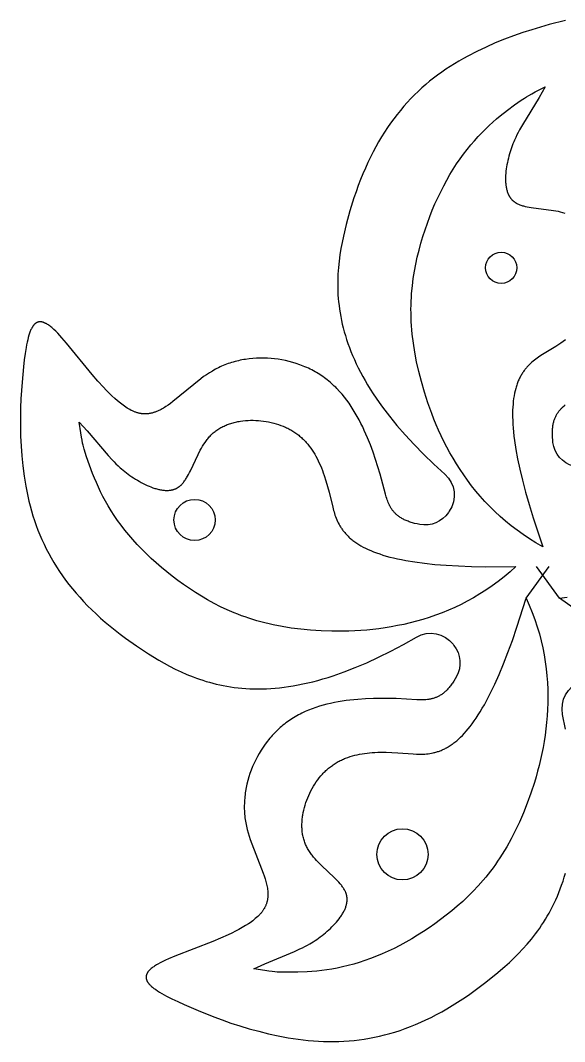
# Model space of a CAD drawing. Extents: x -221 to 104, y -309 to -96.
# Drawn here: x -10.23 to -0.62, y -113.74 to -95.7 of the extents above; entities that cross this region are included whole.
import ezdxf

# ---------------------------------------------------------------- set-up
doc = ezdxf.new("R2010")
doc.units = 0
doc.layers.add('FLOWERS', color=7, linetype='CONTINUOUS')

msp = doc.modelspace()

# ---------------------------------------------------------------- linework, layer by layer
at = {"layer": 'FLOWERS'}
for p, q in [((-1.294, -105.902), (-0.888, -105.343)), ((-0.706, -105.902), (-1.112, -105.343))]:
    msp.add_line(p, q, dxfattribs=at)
for points in [[(-0.598, -95.696), (-0.887, -95.77), (-1.039, -95.813), (-1.195, -95.86), (-1.354, -95.912), (-1.515, -95.968), (-1.677, -96.029), (-1.84, -96.095), (-2.002, -96.167), (-2.164, -96.243), (-2.324, -96.326), (-2.403, -96.369), (-2.481, -96.414), (-2.558, -96.461), (-2.634, -96.508), (-2.71, -96.558), (-2.784, -96.609), (-2.857, -96.662), (-2.928, -96.716), (-2.998, -96.772), (-3.068, -96.829), (-3.135, -96.889), (-3.202, -96.95), (-3.267, -97.013), (-3.331, -97.078), (-3.393, -97.145), (-3.455, -97.214), (-3.515, -97.285), (-3.574, -97.358), (-3.631, -97.433), (-3.687, -97.51), (-3.742, -97.589), (-3.795, -97.67), (-3.848, -97.754), (-3.899, -97.84), (-3.948, -97.928), (-3.996, -98.019), (-4.043, -98.112), (-4.089, -98.207), (-4.133, -98.305), (-4.176, -98.405), (-4.218, -98.508), (-4.258, -98.614), (-4.297, -98.722), (-4.335, -98.833), (-4.406, -99.062), (-4.472, -99.303), (-4.521, -99.51), (-4.544, -99.617), (-4.564, -99.725), (-4.582, -99.836), (-4.597, -99.948), (-4.609, -100.063), (-4.617, -100.18), (-4.62, -100.239), (-4.622, -100.299), (-4.622, -100.359), (-4.621, -100.42), (-4.62, -100.482), (-4.617, -100.544), (-4.612, -100.607), (-4.606, -100.67), (-4.599, -100.734), (-4.591, -100.798), (-4.581, -100.863), (-4.569, -100.928), (-4.556, -100.995), (-4.542, -101.061), (-4.525, -101.129), (-4.507, -101.197), (-4.487, -101.265), (-4.465, -101.334), (-4.442, -101.404), (-4.416, -101.474), (-4.389, -101.545), (-4.359, -101.617), (-4.328, -101.689), (-4.294, -101.762), (-4.259, -101.836), (-4.221, -101.91), (-4.18, -101.985), (-4.138, -102.06), (-4.093, -102.137), (-4.046, -102.213), (-3.996, -102.291), (-3.944, -102.369), (-3.889, -102.448), (-3.832, -102.527), (-3.709, -102.688), (-3.575, -102.852), (-3.43, -103.019), (-3.274, -103.188), (-3.105, -103.36), (-2.924, -103.535), (-2.73, -103.713, -0.376728), (-2.651, -104.368, 0.002979), (-2.664, -104.388, -0.301409), (-3.174, -104.602), (-3.22, -104.592), (-3.263, -104.582), (-3.284, -104.576), (-3.304, -104.57), (-3.324, -104.564), (-3.343, -104.558), (-3.362, -104.552), (-3.38, -104.545), (-3.397, -104.538), (-3.414, -104.531), (-3.43, -104.524), (-3.446, -104.517), (-3.461, -104.509), (-3.476, -104.501), (-3.49, -104.493), (-3.504, -104.485), (-3.517, -104.476), (-3.53, -104.468), (-3.542, -104.459), (-3.554, -104.45), (-3.566, -104.441), (-3.577, -104.432), (-3.588, -104.423), (-3.598, -104.413), (-3.608, -104.403), (-3.618, -104.393), (-3.627, -104.383), (-3.636, -104.373), (-3.644, -104.363), (-3.652, -104.352), (-3.66, -104.341), (-3.668, -104.331), (-3.675, -104.32), (-3.682, -104.309), (-3.689, -104.297), (-3.695, -104.286), (-3.702, -104.275), (-3.708, -104.263), (-3.713, -104.251), (-3.719, -104.239), (-3.729, -104.215), (-3.739, -104.191), (-3.748, -104.166), (-3.757, -104.141), (-3.765, -104.115), (-3.78, -104.063), (-3.874, -103.71), (-3.911, -103.583), (-3.952, -103.455), (-3.996, -103.326), (-4.044, -103.196), (-4.096, -103.068), (-4.152, -102.94), (-4.181, -102.877), (-4.212, -102.815), (-4.244, -102.754), (-4.277, -102.693), (-4.311, -102.633), (-4.347, -102.575), (-4.384, -102.517), (-4.422, -102.461), (-4.462, -102.406), (-4.503, -102.353), (-4.545, -102.301), (-4.589, -102.25), (-4.635, -102.202), (-4.658, -102.178), (-4.682, -102.155), (-4.706, -102.133), (-4.73, -102.11), (-4.755, -102.089), (-4.78, -102.068), (-4.806, -102.047), (-4.832, -102.027), (-4.858, -102.008), (-4.885, -101.989), (-4.912, -101.97), (-4.939, -101.952), (-4.967, -101.935), (-4.995, -101.918), (-5.023, -101.902), (-5.052, -101.886), (-5.081, -101.871), (-5.11, -101.856), (-5.14, -101.842), (-5.17, -101.828), (-5.2, -101.815), (-5.23, -101.802), (-5.26, -101.79), (-5.291, -101.779), (-5.353, -101.757), (-5.416, -101.738), (-5.479, -101.721), (-5.542, -101.706), (-5.607, -101.693), (-5.671, -101.683), (-5.736, -101.674), (-5.8, -101.668), (-5.865, -101.664), (-5.93, -101.662), (-5.995, -101.662), (-6.059, -101.664), (-6.124, -101.668), (-6.187, -101.675), (-6.251, -101.684), (-6.282, -101.689), (-6.313, -101.695), (-6.344, -101.701), (-6.375, -101.708), (-6.406, -101.715), (-6.436, -101.723), (-6.467, -101.731), (-6.497, -101.74), (-6.527, -101.75), (-6.556, -101.76), (-6.586, -101.771), (-6.615, -101.782), (-6.643, -101.793), (-6.672, -101.806), (-6.7, -101.818), (-6.728, -101.832), (-6.756, -101.846), (-6.783, -101.86), (-6.81, -101.875), (-6.836, -101.89), (-6.889, -101.922), (-6.94, -101.956), (-6.99, -101.99), (-7.039, -102.026), (-7.532, -102.43), (-7.574, -102.462), (-7.616, -102.492), (-7.658, -102.52), (-7.679, -102.533), (-7.699, -102.546), (-7.72, -102.558), (-7.741, -102.569), (-7.762, -102.58), (-7.783, -102.59), (-7.804, -102.599), (-7.825, -102.608), (-7.846, -102.616), (-7.857, -102.62), (-7.868, -102.623), (-7.878, -102.626), (-7.889, -102.629), (-7.9, -102.632), (-7.91, -102.635), (-7.921, -102.637), (-7.932, -102.639), (-7.942, -102.641), (-7.953, -102.643), (-7.964, -102.645), (-7.975, -102.646), (-7.986, -102.647), (-7.996, -102.648), (-8.007, -102.648), (-8.018, -102.648), (-8.029, -102.648), (-8.04, -102.648), (-8.051, -102.648), (-8.062, -102.647), (-8.073, -102.646), (-8.085, -102.644), (-8.096, -102.643), (-8.107, -102.641), (-8.118, -102.639), (-8.13, -102.637), (-8.141, -102.634), (-8.152, -102.631), (-8.164, -102.628), (-8.175, -102.624), (-8.187, -102.62), (-8.198, -102.616), (-8.21, -102.611), (-8.221, -102.607), (-8.233, -102.602), (-8.245, -102.596), (-8.268, -102.585), (-8.292, -102.572), (-8.316, -102.559), (-8.34, -102.544), (-8.364, -102.529), (-8.388, -102.512), (-8.412, -102.495), (-8.437, -102.477), (-8.461, -102.458), (-8.51, -102.417), (-8.56, -102.374), (-8.609, -102.328), (-8.659, -102.279), (-8.709, -102.229), (-8.759, -102.176), (-8.858, -102.067), (-8.956, -101.953), (-9.411, -101.399), (-9.492, -101.305), (-9.53, -101.263), (-9.567, -101.223), (-9.603, -101.186), (-9.637, -101.154), (-9.654, -101.138), (-9.67, -101.124), (-9.686, -101.111), (-9.701, -101.099), (-9.717, -101.088), (-9.731, -101.077), (-9.746, -101.068), (-9.753, -101.063), (-9.76, -101.059), (-9.767, -101.055), (-9.774, -101.051), (-9.781, -101.048), (-9.787, -101.045), (-9.794, -101.042), (-9.8, -101.039), (-9.807, -101.036), (-9.813, -101.034), (-9.82, -101.031), (-9.826, -101.029), (-9.832, -101.028), (-9.838, -101.026), (-9.844, -101.025), (-9.85, -101.024), (-9.856, -101.023), (-9.862, -101.022), (-9.864, -101.022), (-9.867, -101.022), (-9.87, -101.021), (-9.873, -101.021), (-9.876, -101.021), (-9.878, -101.021), (-9.881, -101.021), (-9.884, -101.021), (-9.887, -101.022), (-9.889, -101.022), (-9.892, -101.022), (-9.895, -101.022), (-9.897, -101.023), (-9.9, -101.023), (-9.903, -101.024), (-9.905, -101.024), (-9.908, -101.025), (-9.91, -101.025), (-9.913, -101.026), (-9.915, -101.027), (-9.918, -101.027), (-9.92, -101.028), (-9.923, -101.029), (-9.925, -101.03), (-9.928, -101.031), (-9.93, -101.032), (-9.933, -101.033), (-9.935, -101.034), (-9.937, -101.035), (-9.94, -101.036), (-9.942, -101.038), (-9.944, -101.039), (-9.947, -101.04), (-9.949, -101.042), (-9.951, -101.043), (-9.954, -101.045), (-9.956, -101.046), (-9.958, -101.048), (-9.963, -101.051), (-9.967, -101.055), (-9.971, -101.059), (-9.976, -101.063), (-9.98, -101.067), (-9.984, -101.071), (-9.988, -101.076), (-9.992, -101.08), (-9.996, -101.085), (-10, -101.09), (-10.004, -101.096), (-10.008, -101.101), (-10.011, -101.107), (-10.015, -101.113), (-10.019, -101.119), (-10.022, -101.125), (-10.026, -101.131), (-10.033, -101.144), (-10.04, -101.158), (-10.046, -101.173), (-10.053, -101.189), (-10.059, -101.205), (-10.065, -101.222), (-10.071, -101.239), (-10.077, -101.257), (-10.088, -101.296), (-10.098, -101.337), (-10.108, -101.38), (-10.117, -101.427), (-10.126, -101.475), (-10.142, -101.58), (-10.158, -101.694), (-10.172, -101.816), (-10.197, -102.086), (-10.216, -102.384), (-10.223, -102.542), (-10.226, -102.705), (-10.226, -102.872), (-10.222, -103.042), (-10.214, -103.215), (-10.201, -103.391), (-10.184, -103.567), (-10.161, -103.745), (-10.132, -103.922), (-10.115, -104.011), (-10.096, -104.099), (-10.076, -104.187), (-10.054, -104.274), (-10.03, -104.361), (-10.005, -104.447), (-9.977, -104.533), (-9.948, -104.618), (-9.916, -104.702), (-9.883, -104.785), (-9.847, -104.868), (-9.809, -104.95), (-9.769, -105.032), (-9.727, -105.112), (-9.683, -105.193), (-9.637, -105.272), (-9.588, -105.351), (-9.537, -105.43), (-9.483, -105.507), (-9.427, -105.585), (-9.369, -105.661), (-9.308, -105.737), (-9.244, -105.813), (-9.178, -105.888), (-9.11, -105.962), (-9.039, -106.036), (-8.965, -106.109), (-8.888, -106.182), (-8.809, -106.255), (-8.727, -106.327), (-8.641, -106.398), (-8.554, -106.469), (-8.463, -106.539), (-8.369, -106.609), (-8.173, -106.748), (-7.964, -106.885), (-7.782, -106.996), (-7.688, -107.05), (-7.591, -107.103), (-7.492, -107.155), (-7.389, -107.204), (-7.284, -107.25), (-7.175, -107.294), (-7.119, -107.315), (-7.063, -107.335), (-7.006, -107.354), (-6.948, -107.373), (-6.889, -107.39), (-6.829, -107.406), (-6.768, -107.421), (-6.706, -107.436), (-6.643, -107.449), (-6.579, -107.46), (-6.514, -107.471), (-6.448, -107.48), (-6.381, -107.488), (-6.313, -107.495), (-6.244, -107.5), (-6.174, -107.504), (-6.103, -107.506), (-6.03, -107.507), (-5.957, -107.506), (-5.882, -107.503), (-5.806, -107.499), (-5.728, -107.493), (-5.65, -107.486), (-5.57, -107.476), (-5.489, -107.465), (-5.407, -107.452), (-5.323, -107.437), (-5.238, -107.419), (-5.152, -107.4), (-5.064, -107.379), (-4.975, -107.356), (-4.885, -107.33), (-4.793, -107.303), (-4.7, -107.273), (-4.509, -107.206), (-4.312, -107.129), (-4.109, -107.043), (-3.899, -106.946), (-3.683, -106.839), (-3.461, -106.721), (-3.232, -106.591, -0.376728), (-2.584, -106.718, 0.002979), (-2.569, -106.737, -0.301409), (-2.524, -107.288), (-2.547, -107.329), (-2.57, -107.367), (-2.582, -107.385), (-2.594, -107.403), (-2.606, -107.419), (-2.617, -107.436), (-2.629, -107.451), (-2.641, -107.466), (-2.653, -107.481), (-2.665, -107.494), (-2.677, -107.508), (-2.689, -107.52), (-2.701, -107.532), (-2.713, -107.544), (-2.725, -107.555), (-2.737, -107.566), (-2.749, -107.576), (-2.761, -107.585), (-2.773, -107.594), (-2.785, -107.603), (-2.797, -107.611), (-2.81, -107.619), (-2.822, -107.626), (-2.834, -107.633), (-2.847, -107.64), (-2.859, -107.646), (-2.871, -107.651), (-2.884, -107.657), (-2.896, -107.661), (-2.909, -107.666), (-2.921, -107.67), (-2.934, -107.674), (-2.947, -107.678), (-2.959, -107.681), (-2.972, -107.684), (-2.985, -107.687), (-2.998, -107.689), (-3.011, -107.691), (-3.024, -107.693), (-3.037, -107.694), (-3.063, -107.697), (-3.089, -107.699), (-3.115, -107.7), (-3.142, -107.7), (-3.169, -107.7), (-3.223, -107.698), (-3.588, -107.678), (-3.72, -107.675), (-3.855, -107.674), (-3.991, -107.676), (-4.129, -107.681), (-4.268, -107.691), (-4.406, -107.704), (-4.475, -107.713), (-4.544, -107.723), (-4.612, -107.735), (-4.68, -107.747), (-4.747, -107.762), (-4.814, -107.778), (-4.88, -107.795), (-4.945, -107.814), (-5.01, -107.835), (-5.073, -107.857), (-5.136, -107.882), (-5.197, -107.908), (-5.257, -107.936), (-5.287, -107.951), (-5.316, -107.966), (-5.345, -107.982), (-5.374, -107.998), (-5.402, -108.015), (-5.43, -108.033), (-5.457, -108.051), (-5.485, -108.069), (-5.511, -108.088), (-5.538, -108.108), (-5.563, -108.128), (-5.589, -108.148), (-5.614, -108.169), (-5.639, -108.191), (-5.663, -108.213), (-5.687, -108.235), (-5.71, -108.258), (-5.733, -108.281), (-5.756, -108.305), (-5.778, -108.329), (-5.8, -108.354), (-5.821, -108.378), (-5.842, -108.404), (-5.863, -108.429), (-5.902, -108.482), (-5.94, -108.535), (-5.975, -108.59), (-6.009, -108.646), (-6.041, -108.703), (-6.071, -108.761), (-6.1, -108.82), (-6.126, -108.879), (-6.15, -108.94), (-6.172, -109.001), (-6.192, -109.062), (-6.209, -109.125), (-6.225, -109.187), (-6.238, -109.25), (-6.25, -109.312), (-6.254, -109.344), (-6.259, -109.375), (-6.262, -109.407), (-6.265, -109.438), (-6.268, -109.47), (-6.27, -109.501), (-6.271, -109.533), (-6.272, -109.564), (-6.272, -109.596), (-6.272, -109.627), (-6.271, -109.658), (-6.269, -109.689), (-6.267, -109.72), (-6.264, -109.751), (-6.26, -109.782), (-6.256, -109.812), (-6.252, -109.843), (-6.246, -109.873), (-6.241, -109.903), (-6.234, -109.933), (-6.22, -109.993), (-6.204, -110.052), (-6.186, -110.11), (-6.167, -110.168), (-5.936, -110.761), (-5.919, -110.811), (-5.903, -110.861), (-5.889, -110.909), (-5.883, -110.933), (-5.878, -110.957), (-5.872, -110.98), (-5.868, -111.004), (-5.864, -111.027), (-5.861, -111.05), (-5.859, -111.073), (-5.857, -111.096), (-5.856, -111.118), (-5.856, -111.13), (-5.856, -111.141), (-5.856, -111.152), (-5.856, -111.163), (-5.857, -111.174), (-5.858, -111.185), (-5.859, -111.196), (-5.86, -111.207), (-5.862, -111.217), (-5.863, -111.228), (-5.865, -111.239), (-5.867, -111.25), (-5.87, -111.26), (-5.872, -111.271), (-5.875, -111.281), (-5.878, -111.292), (-5.882, -111.302), (-5.885, -111.313), (-5.889, -111.323), (-5.893, -111.333), (-5.898, -111.343), (-5.903, -111.354), (-5.907, -111.364), (-5.913, -111.374), (-5.918, -111.384), (-5.924, -111.394), (-5.93, -111.404), (-5.936, -111.414), (-5.943, -111.424), (-5.95, -111.433), (-5.957, -111.443), (-5.965, -111.453), (-5.973, -111.462), (-5.981, -111.472), (-5.989, -111.482), (-5.998, -111.491), (-6.016, -111.51), (-6.035, -111.529), (-6.056, -111.547), (-6.077, -111.565), (-6.099, -111.583), (-6.122, -111.601), (-6.146, -111.619), (-6.171, -111.637), (-6.197, -111.654), (-6.25, -111.688), (-6.307, -111.722), (-6.366, -111.755), (-6.428, -111.787), (-6.491, -111.819), (-6.556, -111.85), (-6.691, -111.91), (-6.829, -111.968), (-7.497, -112.23), (-7.611, -112.278), (-7.663, -112.301), (-7.713, -112.324), (-7.758, -112.347), (-7.8, -112.37), (-7.82, -112.381), (-7.838, -112.392), (-7.856, -112.403), (-7.872, -112.414), (-7.888, -112.425), (-7.902, -112.436), (-7.916, -112.446), (-7.922, -112.452), (-7.928, -112.457), (-7.934, -112.463), (-7.94, -112.468), (-7.945, -112.473), (-7.95, -112.479), (-7.955, -112.484), (-7.96, -112.489), (-7.965, -112.495), (-7.969, -112.5), (-7.973, -112.505), (-7.977, -112.511), (-7.98, -112.516), (-7.984, -112.521), (-7.987, -112.526), (-7.99, -112.532), (-7.992, -112.537), (-7.995, -112.542), (-7.996, -112.545), (-7.997, -112.548), (-7.998, -112.55), (-7.999, -112.553), (-8, -112.555), (-8.001, -112.558), (-8.001, -112.561), (-8.002, -112.563), (-8.003, -112.566), (-8.004, -112.569), (-8.004, -112.571), (-8.005, -112.574), (-8.005, -112.577), (-8.006, -112.579), (-8.006, -112.582), (-8.006, -112.584), (-8.007, -112.587), (-8.007, -112.59), (-8.007, -112.592), (-8.007, -112.595), (-8.007, -112.598), (-8.007, -112.6), (-8.007, -112.603), (-8.007, -112.605), (-8.007, -112.608), (-8.007, -112.611), (-8.006, -112.613), (-8.006, -112.616), (-8.006, -112.619), (-8.005, -112.621), (-8.005, -112.624), (-8.004, -112.626), (-8.004, -112.629), (-8.003, -112.632), (-8.002, -112.634), (-8.001, -112.637), (-8.001, -112.64), (-8, -112.642), (-7.998, -112.647), (-7.996, -112.653), (-7.994, -112.658), (-7.991, -112.663), (-7.989, -112.669), (-7.986, -112.674), (-7.983, -112.679), (-7.98, -112.684), (-7.976, -112.69), (-7.973, -112.695), (-7.969, -112.7), (-7.965, -112.706), (-7.96, -112.711), (-7.956, -112.716), (-7.951, -112.722), (-7.947, -112.727), (-7.942, -112.732), (-7.931, -112.743), (-7.92, -112.754), (-7.908, -112.765), (-7.895, -112.776), (-7.882, -112.786), (-7.868, -112.797), (-7.853, -112.808), (-7.837, -112.819), (-7.804, -112.842), (-7.768, -112.864), (-7.73, -112.887), (-7.689, -112.91), (-7.645, -112.934), (-7.551, -112.982), (-7.447, -113.031), (-7.335, -113.083), (-7.086, -113.19), (-6.809, -113.301), (-6.661, -113.355), (-6.507, -113.409), (-6.348, -113.46), (-6.185, -113.509), (-6.018, -113.555), (-5.847, -113.598), (-5.674, -113.635), (-5.498, -113.668), (-5.32, -113.695), (-5.231, -113.707), (-5.141, -113.716), (-5.051, -113.724), (-4.961, -113.73), (-4.871, -113.735), (-4.781, -113.737), (-4.692, -113.737), (-4.602, -113.735), (-4.512, -113.731), (-4.422, -113.725), (-4.332, -113.717), (-4.243, -113.706), (-4.153, -113.694), (-4.063, -113.679), (-3.973, -113.661), (-3.883, -113.642), (-3.793, -113.62), (-3.702, -113.595), (-3.612, -113.568), (-3.521, -113.539), (-3.43, -113.507), (-3.339, -113.473), (-3.248, -113.436), (-3.156, -113.396), (-3.064, -113.354), (-2.972, -113.309), (-2.879, -113.261), (-2.786, -113.211), (-2.693, -113.158), (-2.599, -113.102), (-2.505, -113.043), (-2.41, -112.981), (-2.315, -112.917), (-2.22, -112.849), (-2.027, -112.705), (-1.832, -112.549), (-1.67, -112.411), (-1.59, -112.338), (-1.509, -112.262), (-1.43, -112.183), (-1.352, -112.101), (-1.274, -112.015), (-1.199, -111.926), (-1.162, -111.879), (-1.126, -111.832), (-1.09, -111.783), (-1.054, -111.733), (-1.02, -111.683), (-0.986, -111.631), (-0.952, -111.577), (-0.92, -111.523), (-0.888, -111.467), (-0.857, -111.41), (-0.827, -111.352), (-0.798, -111.292), (-0.77, -111.231), (-0.742, -111.168), (-0.716, -111.104), (-0.691, -111.038), (-0.667, -110.971), (-0.643, -110.902), (-0.621, -110.832), (-0.601, -110.76)], [(-0.459, -103.572, -0.301409), (-0.82, -103.153), (-0.825, -103.107), (-0.828, -103.062), (-0.83, -103.04), (-0.83, -103.019), (-0.831, -102.999), (-0.831, -102.979), (-0.83, -102.959), (-0.83, -102.94), (-0.828, -102.921), (-0.827, -102.903), (-0.825, -102.886), (-0.823, -102.868), (-0.82, -102.851), (-0.817, -102.835), (-0.814, -102.819), (-0.811, -102.803), (-0.807, -102.788), (-0.803, -102.773), (-0.798, -102.759), (-0.793, -102.745), (-0.788, -102.731), (-0.783, -102.717), (-0.777, -102.704), (-0.771, -102.691), (-0.765, -102.679), (-0.759, -102.667), (-0.752, -102.655), (-0.745, -102.643), (-0.738, -102.632), (-0.73, -102.621), (-0.723, -102.61), (-0.715, -102.6), (-0.707, -102.589), (-0.698, -102.579), (-0.69, -102.569), (-0.681, -102.56), (-0.672, -102.55), (-0.663, -102.541), (-0.653, -102.532), (-0.644, -102.523), (-0.624, -102.506), (-0.604, -102.489)], [(-0.597, -108.216), (-0.649, -107.958, -0.376728), (-0.328, -107.381, 0.002979)]]:
    msp.add_lwpolyline(points, format="xyb", dxfattribs=at)
for points in [[(-0.598, -101.341), (-0.682, -101.398), (-0.77, -101.455), (-1.005, -101.598), (-1.053, -101.629), (-1.077, -101.645), (-1.101, -101.662), (-1.124, -101.679), (-1.147, -101.697), (-1.17, -101.716), (-1.193, -101.735), (-1.215, -101.755), (-1.237, -101.776), (-1.259, -101.798), (-1.279, -101.821), (-1.29, -101.833), (-1.3, -101.845), (-1.31, -101.858), (-1.32, -101.87), (-1.329, -101.883), (-1.339, -101.897), (-1.348, -101.91), (-1.358, -101.924), (-1.367, -101.939), (-1.375, -101.953), (-1.384, -101.968), (-1.393, -101.983), (-1.401, -101.999), (-1.409, -102.015), (-1.417, -102.031), (-1.425, -102.048), (-1.432, -102.065), (-1.439, -102.083), (-1.446, -102.101), (-1.453, -102.119), (-1.46, -102.138), (-1.466, -102.157), (-1.472, -102.177), (-1.478, -102.197), (-1.489, -102.238), (-1.499, -102.282), (-1.507, -102.327), (-1.515, -102.374), (-1.521, -102.423), (-1.526, -102.474), (-1.53, -102.528), (-1.533, -102.583), (-1.534, -102.641), (-1.533, -102.701), (-1.532, -102.764), (-1.529, -102.829), (-1.524, -102.897), (-1.518, -102.967), (-1.51, -103.039), (-1.5, -103.115), (-1.476, -103.274), (-1.445, -103.444), (-1.406, -103.626), (-1.36, -103.821), (-1.306, -104.029), (-1.243, -104.25), (-1.171, -104.484), (-1, -104.997), (-1.12, -104.928), (-1.236, -104.856), (-1.348, -104.781), (-1.455, -104.704), (-1.559, -104.624), (-1.659, -104.542), (-1.755, -104.458), (-1.848, -104.372), (-1.937, -104.284), (-2.022, -104.194), (-2.104, -104.103), (-2.182, -104.01), (-2.257, -103.916), (-2.329, -103.821), (-2.397, -103.725), (-2.462, -103.628), (-2.525, -103.53), (-2.584, -103.432), (-2.641, -103.333), (-2.694, -103.235), (-2.745, -103.136), (-2.793, -103.036), (-2.839, -102.937), (-2.882, -102.839), (-2.923, -102.741), (-2.961, -102.643), (-2.997, -102.546), (-3.031, -102.45), (-3.092, -102.261), (-3.145, -102.076), (-3.191, -101.898), (-3.229, -101.726), (-3.261, -101.559), (-3.286, -101.398), (-3.305, -101.241), (-3.312, -101.165), (-3.318, -101.089), (-3.322, -101.015), (-3.325, -100.941), (-3.327, -100.869), (-3.328, -100.798), (-3.327, -100.727), (-3.324, -100.658), (-3.321, -100.589), (-3.317, -100.521), (-3.304, -100.388), (-3.288, -100.257), (-3.268, -100.129), (-3.244, -100.003), (-3.216, -99.878), (-3.186, -99.756), (-3.153, -99.634), (-3.117, -99.514), (-3.079, -99.395), (-3.039, -99.278), (-2.996, -99.163), (-2.951, -99.05), (-2.904, -98.939), (-2.854, -98.83), (-2.803, -98.723), (-2.75, -98.619), (-2.695, -98.518), (-2.639, -98.419), (-2.581, -98.324), (-2.522, -98.231), (-2.461, -98.142), (-2.4, -98.057), (-2.337, -97.975), (-2.273, -97.896), (-2.208, -97.821), (-2.143, -97.749), (-2.077, -97.68), (-2.011, -97.615), (-1.946, -97.552), (-1.88, -97.492), (-1.815, -97.435), (-1.75, -97.381), (-1.623, -97.281), (-1.5, -97.19), (-1.384, -97.108), (-1.325, -97.068), (-1.29, -97.047), (-1.248, -97.022), (-1.196, -96.993), (-1.133, -96.96), (-0.959, -96.872), (-1.063, -97.056), (-1.358, -97.543), (-1.41, -97.632), (-1.434, -97.676), (-1.457, -97.72), (-1.479, -97.765), (-1.5, -97.811), (-1.514, -97.844), (-1.527, -97.877), (-1.54, -97.911), (-1.553, -97.947), (-1.565, -97.982), (-1.577, -98.019), (-1.588, -98.056), (-1.598, -98.093), (-1.608, -98.131), (-1.617, -98.169), (-1.625, -98.207), (-1.633, -98.245), (-1.64, -98.283), (-1.645, -98.321), (-1.65, -98.359), (-1.654, -98.397), (-1.656, -98.434), (-1.658, -98.47), (-1.658, -98.507), (-1.658, -98.524), (-1.657, -98.542), (-1.656, -98.559), (-1.655, -98.577), (-1.653, -98.594), (-1.651, -98.61), (-1.649, -98.627), (-1.646, -98.643), (-1.643, -98.659), (-1.64, -98.675), (-1.636, -98.69), (-1.632, -98.705), (-1.627, -98.72), (-1.622, -98.735), (-1.617, -98.749), (-1.611, -98.763), (-1.608, -98.77), (-1.605, -98.776), (-1.602, -98.783), (-1.598, -98.79), (-1.595, -98.796), (-1.591, -98.802), (-1.588, -98.808), (-1.584, -98.815), (-1.58, -98.821), (-1.576, -98.827), (-1.572, -98.832), (-1.568, -98.838), (-1.563, -98.844), (-1.559, -98.849), (-1.554, -98.855), (-1.549, -98.86), (-1.545, -98.865), (-1.54, -98.87), (-1.535, -98.875), (-1.529, -98.88), (-1.524, -98.885), (-1.519, -98.889), (-1.513, -98.894), (-1.508, -98.898), (-1.502, -98.902), (-1.496, -98.907), (-1.49, -98.911), (-1.484, -98.915), (-1.478, -98.918), (-1.471, -98.922), (-1.465, -98.926), (-1.459, -98.929), (-1.445, -98.936), (-1.431, -98.943), (-1.417, -98.949), (-1.403, -98.954), (-1.388, -98.96), (-1.373, -98.965), (-1.357, -98.97), (-1.341, -98.974), (-1.325, -98.979), (-1.309, -98.983), (-1.275, -98.99), (-1.24, -98.997), (-1.204, -99.003), (-1.167, -99.009), (-0.852, -99.048), (-0.771, -99.062), (-0.731, -99.069), (-0.691, -99.078), (-0.651, -99.088), (-0.612, -99.099)], [(-0.266, -106.216), (-0.706, -105.902), (-0.568, -105.887)]]:
    msp.add_lwpolyline(points, dxfattribs=at)
for points in [[(-1.476, -105.343), (-1.579, -105.436), (-1.683, -105.524), (-1.789, -105.607), (-1.896, -105.685), (-2.004, -105.759), (-2.112, -105.829), (-2.222, -105.895), (-2.333, -105.956), (-2.444, -106.013), (-2.555, -106.066), (-2.668, -106.116), (-2.78, -106.162), (-2.892, -106.204), (-3.005, -106.243), (-3.117, -106.278), (-3.23, -106.311), (-3.342, -106.34), (-3.454, -106.366), (-3.565, -106.389), (-3.676, -106.409), (-3.786, -106.427), (-3.895, -106.443), (-4.003, -106.455), (-4.11, -106.466), (-4.216, -106.474), (-4.321, -106.48), (-4.424, -106.485), (-4.526, -106.487), (-4.725, -106.487), (-4.916, -106.48), (-5.1, -106.469), (-5.276, -106.452), (-5.444, -106.431), (-5.606, -106.405), (-5.76, -106.374), (-5.835, -106.358), (-5.909, -106.34), (-5.981, -106.321), (-6.052, -106.301), (-6.121, -106.28), (-6.189, -106.259), (-6.255, -106.236), (-6.321, -106.213), (-6.385, -106.188), (-6.448, -106.163), (-6.572, -106.11), (-6.691, -106.054), (-6.806, -105.995), (-6.919, -105.933), (-7.029, -105.869), (-7.136, -105.802), (-7.242, -105.733), (-7.345, -105.662), (-7.446, -105.589), (-7.545, -105.515), (-7.641, -105.438), (-7.735, -105.36), (-7.826, -105.281), (-7.914, -105.201), (-8, -105.119), (-8.083, -105.036), (-8.162, -104.953), (-8.238, -104.869), (-8.311, -104.785), (-8.381, -104.7), (-8.447, -104.614), (-8.509, -104.529), (-8.568, -104.444), (-8.623, -104.359), (-8.674, -104.274), (-8.722, -104.19), (-8.768, -104.106), (-8.81, -104.023), (-8.849, -103.942), (-8.885, -103.861), (-8.919, -103.781), (-8.951, -103.703), (-9.007, -103.551), (-9.056, -103.406), (-9.098, -103.27), (-9.117, -103.202), (-9.127, -103.162), (-9.137, -103.114), (-9.148, -103.056), (-9.161, -102.985), (-9.19, -102.793), (-9.048, -102.948), (-8.675, -103.38), (-8.607, -103.457), (-8.573, -103.493), (-8.538, -103.529), (-8.502, -103.563), (-8.464, -103.598), (-8.438, -103.621), (-8.41, -103.644), (-8.382, -103.667), (-8.352, -103.69), (-8.322, -103.712), (-8.291, -103.735), (-8.259, -103.757), (-8.227, -103.778), (-8.194, -103.799), (-8.161, -103.82), (-8.127, -103.839), (-8.093, -103.858), (-8.059, -103.876), (-8.024, -103.894), (-7.99, -103.91), (-7.955, -103.925), (-7.921, -103.939), (-7.886, -103.952), (-7.852, -103.963), (-7.835, -103.968), (-7.818, -103.973), (-7.801, -103.977), (-7.784, -103.982), (-7.768, -103.985), (-7.751, -103.989), (-7.735, -103.991), (-7.719, -103.994), (-7.702, -103.996), (-7.686, -103.998), (-7.67, -103.999), (-7.655, -103.999), (-7.639, -104), (-7.624, -103.999), (-7.609, -103.999), (-7.594, -103.998), (-7.586, -103.997), (-7.579, -103.996), (-7.572, -103.995), (-7.564, -103.994), (-7.557, -103.992), (-7.55, -103.991), (-7.543, -103.989), (-7.536, -103.988), (-7.529, -103.986), (-7.522, -103.984), (-7.515, -103.982), (-7.509, -103.979), (-7.502, -103.977), (-7.495, -103.974), (-7.489, -103.972), (-7.482, -103.969), (-7.476, -103.966), (-7.47, -103.963), (-7.463, -103.959), (-7.457, -103.956), (-7.451, -103.952), (-7.445, -103.949), (-7.439, -103.945), (-7.433, -103.941), (-7.427, -103.937), (-7.422, -103.932), (-7.416, -103.928), (-7.41, -103.923), (-7.405, -103.919), (-7.399, -103.914), (-7.394, -103.909), (-7.388, -103.904), (-7.378, -103.893), (-7.367, -103.882), (-7.357, -103.871), (-7.347, -103.859), (-7.337, -103.846), (-7.328, -103.833), (-7.318, -103.82), (-7.309, -103.806), (-7.3, -103.792), (-7.291, -103.778), (-7.274, -103.748), (-7.256, -103.717), (-7.239, -103.685), (-7.223, -103.651), (-7.088, -103.364), (-7.05, -103.291), (-7.03, -103.255), (-7.01, -103.22), (-6.988, -103.185), (-6.965, -103.151), (-6.954, -103.134), (-6.942, -103.118), (-6.93, -103.102), (-6.917, -103.086), (-6.904, -103.07), (-6.891, -103.055), (-6.877, -103.04), (-6.863, -103.025), (-6.849, -103.011), (-6.835, -102.997), (-6.82, -102.983), (-6.804, -102.97), (-6.788, -102.958), (-6.772, -102.945), (-6.756, -102.933), (-6.739, -102.922), (-6.722, -102.911), (-6.704, -102.9), (-6.686, -102.89), (-6.668, -102.88), (-6.649, -102.871), (-6.63, -102.862), (-6.611, -102.853), (-6.592, -102.845), (-6.572, -102.837), (-6.552, -102.829), (-6.532, -102.822), (-6.511, -102.816), (-6.49, -102.809), (-6.469, -102.803), (-6.448, -102.798), (-6.427, -102.793), (-6.406, -102.788), (-6.384, -102.784), (-6.362, -102.78), (-6.34, -102.776), (-6.296, -102.77), (-6.251, -102.765), (-6.206, -102.762), (-6.16, -102.761), (-6.115, -102.76), (-6.069, -102.762), (-6.023, -102.764), (-5.977, -102.768), (-5.932, -102.774), (-5.887, -102.781), (-5.842, -102.789), (-5.797, -102.798), (-5.753, -102.809), (-5.71, -102.821), (-5.667, -102.835), (-5.625, -102.85), (-5.584, -102.866), (-5.564, -102.874), (-5.544, -102.883), (-5.524, -102.892), (-5.505, -102.902), (-5.486, -102.911), (-5.467, -102.921), (-5.449, -102.932), (-5.43, -102.942), (-5.413, -102.953), (-5.395, -102.965), (-5.378, -102.976), (-5.361, -102.988), (-5.344, -103), (-5.327, -103.013), (-5.311, -103.026), (-5.295, -103.039), (-5.28, -103.052), (-5.264, -103.066), (-5.249, -103.08), (-5.234, -103.094), (-5.22, -103.108), (-5.205, -103.123), (-5.191, -103.138), (-5.177, -103.154), (-5.164, -103.169), (-5.15, -103.185), (-5.124, -103.218), (-5.099, -103.251), (-5.075, -103.286), (-5.052, -103.322), (-5.029, -103.359), (-5.008, -103.397), (-4.987, -103.436), (-4.967, -103.476), (-4.947, -103.517), (-4.928, -103.559), (-4.91, -103.602), (-4.893, -103.646), (-4.876, -103.69), (-4.86, -103.736), (-4.829, -103.831), (-4.8, -103.929), (-4.773, -104.03), (-4.71, -104.298), (-4.695, -104.353), (-4.687, -104.38), (-4.679, -104.408), (-4.67, -104.436), (-4.66, -104.463), (-4.649, -104.491), (-4.638, -104.518), (-4.626, -104.546), (-4.612, -104.573), (-4.598, -104.6), (-4.583, -104.627), (-4.575, -104.641), (-4.566, -104.654), (-4.557, -104.667), (-4.548, -104.681), (-4.539, -104.694), (-4.529, -104.707), (-4.519, -104.72), (-4.509, -104.733), (-4.498, -104.746), (-4.487, -104.759), (-4.475, -104.772), (-4.463, -104.785), (-4.451, -104.798), (-4.438, -104.81), (-4.425, -104.823), (-4.412, -104.835), (-4.398, -104.848), (-4.383, -104.86), (-4.368, -104.872), (-4.353, -104.884), (-4.337, -104.896), (-4.321, -104.908), (-4.304, -104.92), (-4.287, -104.932), (-4.251, -104.955), (-4.212, -104.978), (-4.172, -105), (-4.13, -105.022), (-4.085, -105.043), (-4.038, -105.064), (-3.988, -105.084), (-3.936, -105.103), (-3.881, -105.122), (-3.824, -105.141), (-3.764, -105.159), (-3.701, -105.176), (-3.636, -105.192), (-3.567, -105.208), (-3.495, -105.223), (-3.421, -105.237), (-3.262, -105.263), (-3.09, -105.286), (-2.905, -105.306), (-2.706, -105.322), (-2.491, -105.334), (-2.262, -105.343), (-2.016, -105.347)], [(-1.294, -105.902), (-1.238, -106.029), (-1.186, -106.155), (-1.14, -106.281), (-1.098, -106.407), (-1.061, -106.533), (-1.028, -106.658), (-1, -106.783), (-0.976, -106.907), (-0.956, -107.03), (-0.939, -107.153), (-0.927, -107.274), (-0.918, -107.395), (-0.913, -107.516), (-0.911, -107.635), (-0.912, -107.753), (-0.916, -107.869), (-0.923, -107.985), (-0.932, -108.099), (-0.945, -108.212), (-0.959, -108.324), (-0.976, -108.434), (-0.996, -108.542), (-1.017, -108.649), (-1.04, -108.754), (-1.065, -108.858), (-1.091, -108.959), (-1.119, -109.059), (-1.148, -109.157), (-1.21, -109.346), (-1.275, -109.526), (-1.343, -109.697), (-1.413, -109.859), (-1.486, -110.012), (-1.56, -110.158), (-1.637, -110.296), (-1.676, -110.362), (-1.716, -110.426), (-1.756, -110.489), (-1.797, -110.55), (-1.838, -110.61), (-1.879, -110.667), (-1.921, -110.724), (-1.964, -110.779), (-2.007, -110.832), (-2.051, -110.885), (-2.139, -110.986), (-2.229, -111.082), (-2.321, -111.173), (-2.415, -111.261), (-2.51, -111.346), (-2.606, -111.428), (-2.704, -111.506), (-2.804, -111.583), (-2.905, -111.656), (-3.006, -111.727), (-3.109, -111.795), (-3.212, -111.86), (-3.315, -111.922), (-3.419, -111.982), (-3.523, -112.038), (-3.627, -112.091), (-3.731, -112.141), (-3.834, -112.187), (-3.937, -112.23), (-4.04, -112.27), (-4.141, -112.307), (-4.241, -112.34), (-4.34, -112.369), (-4.438, -112.395), (-4.535, -112.418), (-4.63, -112.438), (-4.723, -112.455), (-4.815, -112.469), (-4.905, -112.481), (-4.993, -112.491), (-5.08, -112.499), (-5.164, -112.504), (-5.326, -112.511), (-5.478, -112.513), (-5.621, -112.51), (-5.692, -112.508), (-5.733, -112.505), (-5.781, -112.5), (-5.84, -112.493), (-5.911, -112.482), (-6.103, -112.451), (-5.911, -112.364), (-5.386, -112.143), (-5.291, -112.101), (-5.246, -112.08), (-5.202, -112.058), (-5.158, -112.035), (-5.113, -112.009), (-5.083, -111.991), (-5.053, -111.972), (-5.022, -111.952), (-4.991, -111.931), (-4.96, -111.909), (-4.929, -111.887), (-4.899, -111.863), (-4.868, -111.839), (-4.838, -111.815), (-4.808, -111.789), (-4.779, -111.763), (-4.751, -111.737), (-4.723, -111.71), (-4.696, -111.682), (-4.67, -111.654), (-4.645, -111.626), (-4.621, -111.598), (-4.598, -111.569), (-4.577, -111.54), (-4.567, -111.525), (-4.557, -111.511), (-4.547, -111.496), (-4.538, -111.481), (-4.53, -111.467), (-4.521, -111.452), (-4.513, -111.437), (-4.506, -111.422), (-4.499, -111.408), (-4.493, -111.393), (-4.487, -111.378), (-4.481, -111.364), (-4.476, -111.349), (-4.472, -111.334), (-4.468, -111.32), (-4.464, -111.305), (-4.463, -111.298), (-4.461, -111.29), (-4.46, -111.283), (-4.459, -111.276), (-4.458, -111.269), (-4.457, -111.261), (-4.456, -111.254), (-4.456, -111.247), (-4.455, -111.24), (-4.455, -111.233), (-4.455, -111.226), (-4.455, -111.218), (-4.455, -111.211), (-4.456, -111.204), (-4.456, -111.197), (-4.457, -111.19), (-4.458, -111.183), (-4.459, -111.176), (-4.46, -111.169), (-4.461, -111.162), (-4.463, -111.155), (-4.464, -111.148), (-4.466, -111.142), (-4.468, -111.135), (-4.47, -111.128), (-4.473, -111.121), (-4.475, -111.114), (-4.478, -111.108), (-4.481, -111.101), (-4.483, -111.094), (-4.487, -111.087), (-4.49, -111.081), (-4.496, -111.067), (-4.504, -111.054), (-4.512, -111.041), (-4.52, -111.028), (-4.529, -111.014), (-4.538, -111.001), (-4.548, -110.988), (-4.558, -110.975), (-4.569, -110.962), (-4.579, -110.949), (-4.602, -110.923), (-4.627, -110.897), (-4.652, -110.871), (-4.679, -110.845), (-4.91, -110.628), (-4.968, -110.57), (-4.996, -110.54), (-5.023, -110.509), (-5.05, -110.478), (-5.075, -110.446), (-5.087, -110.429), (-5.099, -110.413), (-5.111, -110.396), (-5.122, -110.38), (-5.133, -110.362), (-5.143, -110.345), (-5.154, -110.328), (-5.163, -110.31), (-5.172, -110.292), (-5.181, -110.274), (-5.189, -110.255), (-5.197, -110.237), (-5.204, -110.218), (-5.211, -110.199), (-5.217, -110.179), (-5.223, -110.159), (-5.228, -110.14), (-5.233, -110.12), (-5.237, -110.099), (-5.241, -110.079), (-5.244, -110.058), (-5.247, -110.038), (-5.249, -110.017), (-5.251, -109.996), (-5.252, -109.974), (-5.253, -109.953), (-5.254, -109.932), (-5.254, -109.91), (-5.253, -109.888), (-5.252, -109.867), (-5.251, -109.845), (-5.249, -109.823), (-5.247, -109.801), (-5.245, -109.779), (-5.242, -109.757), (-5.238, -109.735), (-5.23, -109.691), (-5.221, -109.647), (-5.21, -109.603), (-5.197, -109.559), (-5.184, -109.516), (-5.168, -109.473), (-5.152, -109.43), (-5.134, -109.388), (-5.114, -109.346), (-5.094, -109.305), (-5.072, -109.265), (-5.049, -109.226), (-5.026, -109.187), (-5.001, -109.15), (-4.974, -109.113), (-4.947, -109.078), (-4.92, -109.044), (-4.905, -109.027), (-4.891, -109.011), (-4.876, -108.995), (-4.861, -108.98), (-4.846, -108.965), (-4.83, -108.95), (-4.815, -108.935), (-4.799, -108.921), (-4.783, -108.908), (-4.767, -108.895), (-4.75, -108.882), (-4.734, -108.869), (-4.717, -108.857), (-4.7, -108.845), (-4.683, -108.834), (-4.666, -108.823), (-4.648, -108.812), (-4.63, -108.801), (-4.612, -108.791), (-4.594, -108.782), (-4.576, -108.772), (-4.558, -108.763), (-4.539, -108.755), (-4.52, -108.746), (-4.501, -108.738), (-4.482, -108.73), (-4.443, -108.716), (-4.403, -108.702), (-4.362, -108.69), (-4.321, -108.679), (-4.279, -108.669), (-4.236, -108.66), (-4.193, -108.652), (-4.148, -108.645), (-4.103, -108.639), (-4.058, -108.635), (-4.011, -108.631), (-3.964, -108.628), (-3.916, -108.626), (-3.868, -108.624), (-3.769, -108.624), (-3.667, -108.627), (-3.562, -108.633), (-3.288, -108.655), (-3.231, -108.658), (-3.202, -108.659), (-3.173, -108.66), (-3.144, -108.659), (-3.115, -108.659), (-3.085, -108.657), (-3.055, -108.655), (-3.026, -108.652), (-2.996, -108.647), (-2.965, -108.642), (-2.935, -108.636), (-2.919, -108.632), (-2.904, -108.628), (-2.889, -108.624), (-2.873, -108.62), (-2.858, -108.615), (-2.842, -108.61), (-2.827, -108.604), (-2.811, -108.598), (-2.795, -108.592), (-2.78, -108.585), (-2.764, -108.578), (-2.748, -108.571), (-2.732, -108.563), (-2.716, -108.555), (-2.7, -108.546), (-2.684, -108.537), (-2.668, -108.528), (-2.652, -108.518), (-2.635, -108.508), (-2.619, -108.497), (-2.603, -108.485), (-2.586, -108.474), (-2.57, -108.461), (-2.553, -108.448), (-2.52, -108.421), (-2.487, -108.392), (-2.453, -108.361), (-2.419, -108.327), (-2.385, -108.291), (-2.351, -108.252), (-2.317, -108.211), (-2.282, -108.168), (-2.247, -108.122), (-2.212, -108.073), (-2.176, -108.021), (-2.141, -107.967), (-2.105, -107.91), (-2.069, -107.849), (-2.032, -107.786), (-1.996, -107.719), (-1.922, -107.576), (-1.847, -107.42), (-1.771, -107.25), (-1.694, -107.065), (-1.616, -106.865), (-1.537, -106.649), (-1.457, -106.417)]]:
    msp.add_lwpolyline(points, close=True, dxfattribs=at)
for centre, radius in [((-1.735, -100.067), 0.277), ((-7.15, -104.522), 0.364), ((-3.478, -110.429), 0.452)]:
    msp.add_circle(centre, radius, dxfattribs=at)

doc.saveas('drawing.dxf')
